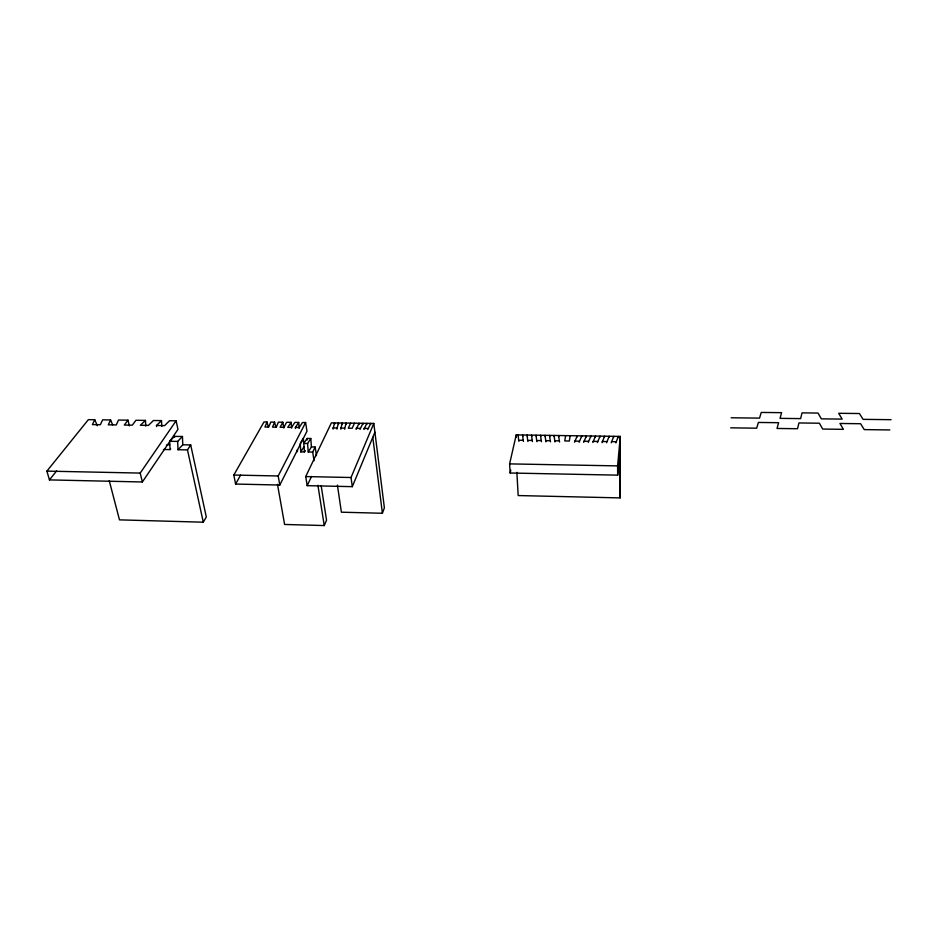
<?xml version="1.0" encoding="UTF-8"?>
<svg xmlns="http://www.w3.org/2000/svg" width="938" height="938" viewBox="0 0 938 938"><rect width="100%" height="100%" fill="white"/><g stroke="black" fill="none" stroke-linecap="round" stroke-linejoin="round"><path stroke-width="1.41" d="M516.861 472.342L518.186 495.557L620.135 497.902L620.299 436.428L516.217 434.904L509.615 463.888L510.166 473.01L617.661 475.144L620.346 445.456M617.661 475.144L617.603 465.893L620.299 436.428M570.152 435.689L569.319 441.012L564.758 440.942L565.626 435.619M574.56 442.22L577.257 435.795L577.069 436.92M579.121 442.29L581.795 435.865L581.607 436.991M583.694 442.361L586.344 435.924L586.156 437.049M588.267 442.431L590.893 435.994L590.706 437.12M592.851 442.513L595.454 436.064L595.255 437.19M597.436 442.584L600.015 436.123L599.816 437.26M602.032 442.654L604.576 436.193L604.377 437.319M606.64 442.724L609.149 436.264L608.95 437.389M611.236 442.795L613.733 436.322L613.522 437.46M615.856 442.865L618.318 436.393L618.107 437.53M510.166 473.01L510.788 470.231M344.68 429.241L346.028 423.073L346.263 424.164M340.811 429.182L342.171 423.026L342.417 424.117M336.953 429.123L338.337 422.968L338.583 424.07M333.084 429.076L334.491 422.921L334.749 424.011M337.41 485.122L341.397 512.195L382.399 513.262L384.381 507.845L373.805 423.437L331.384 422.874L305.718 476.563L307.195 485.65L352.313 486.658L374.907 432.207M295.458 428.537L295.376 427.447L299.199 427.505L302.517 422.499L305.6 422.534L306.972 431.222L279.794 485.04L235.602 484.055L233.82 475.05L263.988 421.983L267.037 422.018L264.938 427.025L268.725 427.071L270.801 422.077L274.576 422.123L272.524 427.13L276.323 427.177L278.352 422.17L282.842 422.229L283.815 427.998M352.313 486.658L351.023 477.512L373.805 423.437M277.484 484.336L284.601 524.459L324.243 525.561L326.541 520.215L321.183 485.767M354.458 423.179L352.196 428.244L348.315 428.197L350.601 423.132M156.564 426.567L156.505 425.5L164.607 425.618L169.555 420.728L176.098 420.81L177.986 429.346L142.365 481.98L49.456 479.904L46.9 471.122L88.36 419.649L94.75 419.732L92.393 424.609L100.343 424.715L102.652 419.837L110.567 419.943L108.304 424.832L116.289 424.937L118.505 420.048L127.967 420.177L129.35 425.817M307.195 485.65L311.545 476.422M312.694 452.093L315.145 447.016L311.416 446.957L308.227 452.01L312.694 452.093L314.054 460.734M279.794 485.04L278.199 475.976L305.6 422.534M282.842 422.229L280.122 427.236L283.933 427.294L286.629 422.276L291.132 422.346L291.612 428.115M235.602 484.055L240.585 475.144M109.23 480.619L119.478 519.863L203.288 522.196L206.301 516.955L190.695 444.929L182.781 444.8L178.009 449.736L187.483 449.9L190.695 444.929M367.813 429.569L370.662 423.401L370.709 424.492M363.921 429.51L366.793 423.343L366.84 424.445M360.028 429.452L362.912 423.296L362.971 424.398M356.135 429.405L359.055 423.249L359.102 424.339M300.266 443.088L300.735 451.882L304.487 451.952L305.284 450.674M307.582 443.522L310.795 438.503L307.054 438.445L303.83 443.463L307.582 443.522L308.227 452.01M300.735 451.882L303.971 446.828M297.616 450.861L297.006 451.823L296.877 450.24M300.676 442.455L303.326 438.386L304.487 451.952M295.376 427.447L298.718 422.44L294.919 422.393L291.554 427.4L287.743 427.341L291.132 422.346M142.365 481.98L140.196 473.08L176.098 420.81M127.967 420.177L124.297 425.055L132.317 425.16L135.94 420.283L145.449 420.4L145.777 426.051M49.456 479.904L56.608 470.899M163.447 449.49L170.059 449.595L169.672 441.282L177.657 441.411L182.453 436.498L182.781 444.8M170.059 449.595L170.669 448.985M169.672 441.282L174.515 436.381L182.453 436.498M166.378 445.151L169.614 444.577M156.505 425.5L161.5 420.623L161.793 426.462M145.449 420.4L140.36 425.277L148.427 425.395L153.469 420.505L161.5 420.623M731.148 417.785L759.546 418.114L761.257 412.439L781.6 412.661L780.029 418.36L800.618 418.606L802.037 412.884L818.03 413.06L821.325 418.852L842.148 419.098L838.678 413.295L859.431 413.529L863.089 419.356L891.1 419.685M730.667 427.834L756.661 428.185L758.396 422.452L778.61 422.698L777.027 428.455L797.511 428.725L798.953 422.956L819.39 423.214L822.685 429.053L843.414 429.334L839.944 423.472L860.615 423.73L864.25 429.604L889.81 429.944M332.838 427.974L336.695 428.033M340.564 428.08L344.434 428.138M356.077 428.303L359.969 428.349M363.862 428.408L367.766 428.467M518.421 436.053L518.151 434.927L518.655 440.239L523.158 440.309L523.427 441.435M527.355 436.182L527.086 435.056L527.66 440.368L532.174 440.438L532.444 441.575M536.313 436.322L536.044 435.197L536.688 440.508L541.203 440.579L541.472 441.716M545.283 436.451L545.025 435.326L545.728 440.649L550.266 440.719L550.524 441.857M554.288 436.58L554.03 435.455L554.804 440.79L559.341 440.86L559.599 441.997M574.736 441.095L579.309 441.165M583.882 441.235L588.466 441.306M593.051 441.376L597.635 441.446M602.231 441.517L606.839 441.587M611.447 441.657L616.055 441.728M509.615 463.888L617.603 465.893M46.9 471.122L140.196 473.08M233.82 475.05L278.199 475.976M305.718 476.563L351.023 477.512M94.75 419.732L97.388 425.77M110.567 419.943L112.642 424.785M267.037 422.018L268.315 426.966M274.576 422.123L275.842 427.071M518.655 440.239L518.937 441.364M522.888 436.123L522.618 434.998L523.158 440.309M527.66 440.368L527.93 441.505M531.834 436.252L531.565 435.126L532.174 440.438M536.688 440.508L536.958 441.646M540.792 436.381L540.534 435.255L541.203 440.579M545.728 440.649L545.998 441.786M549.785 436.522L549.527 435.384L550.266 440.719M554.804 440.79L555.062 441.927M558.79 436.651L558.544 435.525L559.341 440.86M187.483 449.9L203.288 522.196M317.9 485.227L324.243 525.561M315.145 447.016L316.493 455.634M372.785 437.319L382.399 513.262M298.718 422.44L299.187 428.408M307.054 438.445L307.172 440.028M310.795 438.503L311.416 446.957M516.217 434.904L516.369 437.448M174.515 436.381L174.562 437.413M177.657 441.411L178.009 449.736M619.854 450.861L620.135 497.902"/></g></svg>
